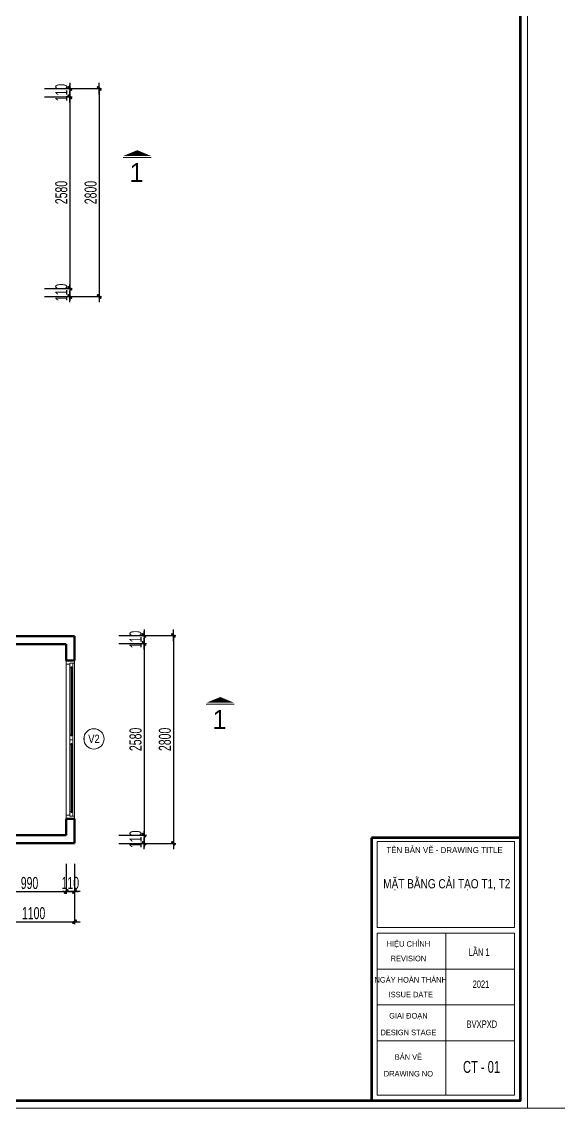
# Model space of a CAD drawing. Header units: millimetres. Extents: x 596422 to 1674380, y -367470 to 58862.
# Drawn here: x 675385 to 682627, y -32063 to -17431 of the extents above; entities that cross this region are included whole.
import ezdxf
from ezdxf.enums import TextEntityAlignment as Align

# ---------------------------------------------------------------- set-up
doc = ezdxf.new("R2010")
doc.units = ezdxf.units.MM
doc.header["$LTSCALE"] = 600
doc.header["$MEASUREMENT"] = 0
doc.linetypes.add('ACAD_ISO07W100', pattern=[3, 0, -3])
doc.layers.get('0').update_dxf_attribs({"lineweight": 0})
doc.layers.get('Defpoints').update_dxf_attribs({"lineweight": 0})
for name, color, linetype, lineweight in [('0.15_Cua', 144, 'Continuous', 15), ('A-WIPEOUT', 254, 'ACAD_ISO07W100', 0), ('cat1', 30, 'Continuous', 50), ('EG Dim', 8, 'Continuous', 18), ('LC Khac', 4, 'Continuous', 9), ('LC Net manh', 9, 'Continuous', 5), ('text', 1, 'Continuous', 20)]:
    doc.layers.add(name, color=color, linetype=linetype, lineweight=lineweight)
doc.layers.add('Khungten_LCDI', color=7, linetype='Continuous')
doc.layers.add('Kichthuoc', color=9, linetype='Continuous')
doc.styles.add('General text 2', font='arial.ttf')
doc.styles.add('HOATBIF', font='hoatbif.shx', dxfattribs={"width": 0.65})
doc.styles.add('Khungten', font='VHAVAN.TTF', dxfattribs={"width": 0.9, "height": 5000})
doc.styles.add('LC 1', font='VHAVANB.TTF')
doc.styles.add('Title', font='VHAVAN.TTF', dxfattribs={"width": 0.8})
doc.dimstyles.new('1-100', dxfattribs={"dimscale": 300, "dimtxt": 1.2, "dimasz": 0.25, "dimexe": 0.5, "dimexo": 0, "dimgap": 0.3, "dimtad": 1, "dimdec": 0, "dimzin": 0, "dimdsep": 46, "dimtxsty": 'HOATBIF', "dimblk1": 'DOT', "dimblk2": 'DOT', "dimsah": 1, "dimcen": -1, "dimdle": 1, "dimclrd": 256, "dimclre": 256, "dimclrt": 4, "dimadec": 3, "dimazin": 2, "dimtfac": 0.333333, "dimtdec": 0, "dimtix": 1, "dimtmove": 2, "dimatfit": 3, "dimldrblk": 'DOT', "dimfxl": 1, "dimtvp": 0.833333, "dimtolj": 1, "dimtzin": 0, "dimarcsym": 0})

# ---------------------------------------------------------------- blocks, each defined once
blk = doc.blocks.new('DOT')
at = {"layer": 'Kichthuoc'}
blk.add_line((-3, 0), (3, 0), dxfattribs=at)
at = {"layer": 'Kichthuoc', "color": 4}
blk.add_line((-1, -1), (1, 1), dxfattribs=at)
blk.add_lwpolyline([(0.5, 1), (-1, -0.5), (-0.5, -1), (1, 0.5)], close=True, dxfattribs=at)
blk = doc.blocks.new('*D52')
at = {"layer": 'Defpoints', "color": 0, "transparency": 16777216}
for p in [(675693, -18441), (675693, -21021), (676033, -21021)]:
    blk.add_point(p, dxfattribs=at)
at = {"layer": 'EG Dim', "lineweight": -2, "transparency": 16777216}
for p, q in [((675693, -18441), (676066, -18441)), ((676033, -18467), (676033, -20995)), ((675693, -21021), (676066, -21021))]:
    blk.add_line(p, q, dxfattribs=at)
at = {"layer": 'EG Dim', "lineweight": -2, "transparency": 16777216, "xscale": 26, "yscale": 26, "zscale": 26}
for p, rotation in [((676033, -18441), 90), ((676033, -21021), 270)]:
    blk.add_blockref('DOT', p, dxfattribs=dict(at, rotation=rotation))
at = {"layer": 'EG Dim', "color": 4, "transparency": 16777216, "insert": (675919, -19731), "char_height": 162.5, "attachment_point": 5, "rotation": 90, "style": 'HOATBIF'}
blk.add_mtext('\\A1;2580', dxfattribs=at)
blk = doc.blocks.new('_Dot')
at = {"color": 0, "linetype": 'ByBlock', "lineweight": -2}
blk.add_line((-0.5, 0), (-1, 0), dxfattribs=at)
at = {"color": 0, "linetype": 'ByBlock', "const_width": 0.5}
blk.add_lwpolyline([(-0.25, 0, 1), (0.25, 0, 1)], format="xyb", close=True, dxfattribs=at)
blk = doc.blocks.new('*D53')
at = {"layer": 'Defpoints', "color": 0, "transparency": 16777216}
for p in [(675693, -21021), (675693, -21131), (676033, -21131)]:
    blk.add_point(p, dxfattribs=at)
at = {"layer": 'EG Dim', "lineweight": -2, "transparency": 16777216}
for p, q in [((675693, -21021), (676066, -21021)), ((676033, -20995), (676033, -20969)), ((676033, -21021), (676033, -21131)), ((675693, -21131), (676066, -21131)), ((676033, -21157), (676033, -21183))]:
    blk.add_line(p, q, dxfattribs=at)
at = {"layer": 'EG Dim', "lineweight": -2, "transparency": 16777216, "xscale": 26, "yscale": 26, "zscale": 26}
for p, rotation in [((676033, -21021), 270), ((676033, -21131), 90)]:
    blk.add_blockref('DOT', p, dxfattribs=dict(at, rotation=rotation))
at = {"layer": 'EG Dim', "color": 4, "transparency": 16777216, "insert": (675919, -21076), "char_height": 162.5, "attachment_point": 5, "rotation": 90, "style": 'HOATBIF'}
blk.add_mtext('\\A1;110', dxfattribs=at)
blk = doc.blocks.new('*D54')
at = {"layer": 'Defpoints', "color": 0, "transparency": 16777216}
for p in [(675693, -18331), (675693, -18441), (676033, -18441)]:
    blk.add_point(p, dxfattribs=at)
at = {"layer": 'EG Dim', "lineweight": -2, "transparency": 16777216}
for p, q in [((676033, -18305), (676033, -18279)), ((675693, -18331), (676066, -18331)), ((676033, -18331), (676033, -18441)), ((675693, -18441), (676066, -18441)), ((676033, -18467), (676033, -18493))]:
    blk.add_line(p, q, dxfattribs=at)
at = {"layer": 'EG Dim', "lineweight": -2, "transparency": 16777216, "xscale": 26, "yscale": 26, "zscale": 26}
for p, rotation in [((676033, -18331), 270), ((676033, -18441), 90)]:
    blk.add_blockref('DOT', p, dxfattribs=dict(at, rotation=rotation))
at = {"layer": 'EG Dim', "color": 4, "transparency": 16777216, "insert": (675919, -18386), "char_height": 162.5, "attachment_point": 5, "rotation": 90, "style": 'HOATBIF'}
blk.add_mtext('\\A1;110', dxfattribs=at)
blk = doc.blocks.new('*D55')
at = {"layer": 'Defpoints', "color": 0, "transparency": 16777216}
for p in [(675693, -18331), (675693, -21131), (676428, -21131)]:
    blk.add_point(p, dxfattribs=at)
at = {"layer": 'EG Dim', "lineweight": -2, "transparency": 16777216}
for p, q in [((675693, -18331), (676460, -18331)), ((676428, -18357), (676428, -21105)), ((675693, -21131), (676460, -21131))]:
    blk.add_line(p, q, dxfattribs=at)
at = {"layer": 'EG Dim', "lineweight": -2, "transparency": 16777216, "xscale": 26, "yscale": 26, "zscale": 26}
for p, rotation in [((676428, -18331), 90), ((676428, -21131), 270)]:
    blk.add_blockref('DOT', p, dxfattribs=dict(at, rotation=rotation))
at = {"layer": 'EG Dim', "color": 4, "transparency": 16777216, "insert": (676314, -19731), "char_height": 162.5, "attachment_point": 5, "rotation": 90, "style": 'HOATBIF'}
blk.add_mtext('\\A1;2800', dxfattribs=at)
blk = doc.blocks.new('LCDI-new')
at = {"layer": 'Defpoints', "lineweight": 0}
blk.add_lwpolyline([(-1626044.71, 488105.01), (-1626044.71, 488402.01), (-1625624.71, 488402.01), (-1625624.71, 488105.01)], close=True, dxfattribs=at)
at = {"layer": 'Khungten_LCDI', "color": 5, "lineweight": 25}
blk.add_line((-1625626.71, 488107.01), (-1625626.71, 488400.01), dxfattribs=at)
at = {"layer": 'Khungten_LCDI', "color": 5, "lineweight": 60}
for p, q in [((-1625666.71, 488177.85), (-1625666.71, 488107.01)), ((-1625626.71, 488177.85), (-1625666.71, 488177.85))]:
    blk.add_line(p, q, dxfattribs=at)
at = {"layer": 'Khungten_LCDI', "color": 9, "lineweight": 15}
for p, q in [((-1625646.71, 488152.18), (-1625646.71, 488108.51)), ((-1625628.21, 488142.51), (-1625665.21, 488142.51)), ((-1625628.21, 488132.84), (-1625665.21, 488132.84)), ((-1625628.21, 488123.18), (-1625665.21, 488123.18))]:
    blk.add_line(p, q, dxfattribs=at)
at = {"layer": 'Khungten_LCDI', "color": 5, "lineweight": 60}
blk.add_lwpolyline([(-1626032.71, 488107.01), (-1626032.71, 488400.01), (-1625626.71, 488400.01), (-1625626.71, 488107.01)], close=True, dxfattribs=at)
at = {"layer": 'Khungten_LCDI', "color": 9, "lineweight": 15}
for points in [[(-1625665.21, 488153.68), (-1625628.21, 488153.68), (-1625628.21, 488176.84), (-1625665.21, 488176.84)], [(-1625665.21, 488108.51), (-1625628.21, 488108.51), (-1625628.21, 488152.18), (-1625665.21, 488152.18)]]:
    blk.add_lwpolyline(points, close=True, dxfattribs=at)
at = {"color": 7, "style": 'Khungten'}
blk.add_text('tªn b¶n vÏ - drawing title', height=1.6, dxfattribs=at).set_placement((-1625647.05, 488173.74), align=Align.CENTER)
at = {"color": 7}
for s, height, style, width, p in [('hiÖu chØnh', 1.5, 'Khungten', 0.8, (-1625656.79, 488148.52)), ('revision', 1.5, 'Khungten', 0.8, (-1625656.79, 488144.6)), ('ngµy hoµn thµnh', 1.5, 'Khungten', 0.8, (-1625656.17, 488138.85)), ('issue date', 1.5, 'Khungten', 0.8, (-1625656.17, 488134.89)), ('giai ®o¹n', 1.5, 'Khungten', 0.8, (-1625656.79, 488129.18)), ('BVxpxd', 2, 'Title', 0.7, (-1625637, 488126.67)), ('design stage', 1.5, 'Khungten', 0.8, (-1625656.79, 488124.68)), ('b¶n vÏ', 1.5, 'Khungten', 0.8, (-1625656.79, 488118.07)), ('drawing nO', 1.5, 'Khungten', 0.8, (-1625656.79, 488113.57))]:
    blk.add_text(s, height=height, dxfattribs=dict(at, style=style, width=width)).set_placement(p, align=Align.CENTER)
at = {"color": 2, "style": 'Title', "width": 1.824646}
for tag, p, p2 in [('TENBANVE1', (-1625663.58, 488164.65), (-1625629.32, 488164.65)), ('TENBANVE2', (-1625663.58, 488157.89), (-1625629.32, 488157.89))]:
    blk.add_attdef(tag, text='', height=2.5, dxfattribs=at).set_placement(p, p2, align=Align.FIT)
at = {"color": 7, "style": 'Khungten', "width": 0.8}
for tag, p in [('REVISION', (-1625637.72, 488146.05)), ('NGAYHT', (-1625637.25, 488137.42))]:
    blk.add_attdef(tag, text='', height=2, dxfattribs=at).set_placement(p, align=Align.CENTER)
at = {"color": 2, "style": 'Title', "width": 0.7}
blk.add_attdef('SOBANVE', text='', height=2.5, dxfattribs=at).set_placement((-1625637.09, 488114.55), align=Align.CENTER)
blk = doc.blocks.new('*D87')
at = {"layer": 'Defpoints', "color": 0, "transparency": 16777216}
for p in [(675985, -28771), (676095, -28771), (676095, -29143)]:
    blk.add_point(p, dxfattribs=at)
at = {"layer": 'EG Dim', "lineweight": -2, "transparency": 16777216}
for p, q in [((675985, -28771), (675985, -29176)), ((676095, -28771), (676095, -29176)), ((675959, -29143), (675933, -29143)), ((675985, -29143), (676095, -29143)), ((676121, -29143), (676147, -29143))]:
    blk.add_line(p, q, dxfattribs=at)
at = {"layer": 'EG Dim', "lineweight": -2, "transparency": 16777216, "xscale": 26, "yscale": 26, "zscale": 26}
blk.add_blockref('DOT', (675985, -29143), dxfattribs=at)
at = {"layer": 'EG Dim', "lineweight": -2, "transparency": 16777216, "xscale": 26, "yscale": 26, "zscale": 26, "rotation": 180}
blk.add_blockref('DOT', (676095, -29143), dxfattribs=at)
at = {"layer": 'EG Dim', "color": 4, "transparency": 16777216, "insert": (676040, -29029), "char_height": 162.5, "attachment_point": 5, "style": 'HOATBIF'}
blk.add_mtext('\\A1;110', dxfattribs=at)
blk = doc.blocks.new('*D88')
at = {"layer": 'Defpoints', "color": 0, "transparency": 16777216}
for p in [(676693, -25805), (676693, -28385), (677033, -28385)]:
    blk.add_point(p, dxfattribs=at)
at = {"layer": 'EG Dim', "lineweight": -2, "transparency": 16777216}
for p, q in [((676693, -25805), (677066, -25805)), ((677033, -25831), (677033, -28359)), ((676693, -28385), (677066, -28385))]:
    blk.add_line(p, q, dxfattribs=at)
at = {"layer": 'EG Dim', "lineweight": -2, "transparency": 16777216, "xscale": 26, "yscale": 26, "zscale": 26}
for p, rotation in [((677033, -25805), 90), ((677033, -28385), 270)]:
    blk.add_blockref('DOT', p, dxfattribs=dict(at, rotation=rotation))
at = {"layer": 'EG Dim', "color": 4, "transparency": 16777216, "insert": (676919, -27095), "char_height": 162.5, "attachment_point": 5, "rotation": 90, "style": 'HOATBIF'}
blk.add_mtext('\\A1;2580', dxfattribs=at)
blk = doc.blocks.new('*D89')
at = {"layer": 'Defpoints', "color": 0, "transparency": 16777216}
for p in [(676693, -28385), (676693, -28495), (677033, -28495)]:
    blk.add_point(p, dxfattribs=at)
at = {"layer": 'EG Dim', "lineweight": -2, "transparency": 16777216}
for p, q in [((676693, -28385), (677066, -28385)), ((677033, -28359), (677033, -28333)), ((677033, -28385), (677033, -28495)), ((676693, -28495), (677066, -28495)), ((677033, -28521), (677033, -28547))]:
    blk.add_line(p, q, dxfattribs=at)
at = {"layer": 'EG Dim', "lineweight": -2, "transparency": 16777216, "xscale": 26, "yscale": 26, "zscale": 26}
for p, rotation in [((677033, -28385), 270), ((677033, -28495), 90)]:
    blk.add_blockref('DOT', p, dxfattribs=dict(at, rotation=rotation))
at = {"layer": 'EG Dim', "color": 4, "transparency": 16777216, "insert": (676919, -28440), "char_height": 162.5, "attachment_point": 5, "rotation": 90, "style": 'HOATBIF'}
blk.add_mtext('\\A1;110', dxfattribs=at)
blk = doc.blocks.new('*D90')
at = {"layer": 'Defpoints', "color": 0, "transparency": 16777216}
for p in [(676693, -25695), (676693, -25805), (677033, -25805)]:
    blk.add_point(p, dxfattribs=at)
at = {"layer": 'EG Dim', "lineweight": -2, "transparency": 16777216}
for p, q in [((676693, -25695), (677066, -25695)), ((677033, -25669), (677033, -25643)), ((677033, -25695), (677033, -25805)), ((676693, -25805), (677066, -25805)), ((677033, -25831), (677033, -25857))]:
    blk.add_line(p, q, dxfattribs=at)
at = {"layer": 'EG Dim', "lineweight": -2, "transparency": 16777216, "xscale": 26, "yscale": 26, "zscale": 26}
for p, rotation in [((677033, -25695), 270), ((677033, -25805), 90)]:
    blk.add_blockref('DOT', p, dxfattribs=dict(at, rotation=rotation))
at = {"layer": 'EG Dim', "color": 4, "transparency": 16777216, "insert": (676919, -25750), "char_height": 162.5, "attachment_point": 5, "rotation": 90, "style": 'HOATBIF'}
blk.add_mtext('\\A1;110', dxfattribs=at)
blk = doc.blocks.new('*D91')
at = {"layer": 'Defpoints', "color": 0, "transparency": 16777216}
for p in [(676693, -25695), (676693, -28495), (677428, -28495)]:
    blk.add_point(p, dxfattribs=at)
at = {"layer": 'EG Dim', "lineweight": -2, "transparency": 16777216}
for p, q in [((676693, -25695), (677460, -25695)), ((677428, -25721), (677428, -28469)), ((676693, -28495), (677460, -28495))]:
    blk.add_line(p, q, dxfattribs=at)
at = {"layer": 'EG Dim', "lineweight": -2, "transparency": 16777216, "xscale": 26, "yscale": 26, "zscale": 26}
for p, rotation in [((677428, -25695), 90), ((677428, -28495), 270)]:
    blk.add_blockref('DOT', p, dxfattribs=dict(at, rotation=rotation))
at = {"layer": 'EG Dim', "color": 4, "transparency": 16777216, "insert": (677314, -27095), "char_height": 162.5, "attachment_point": 5, "rotation": 90, "style": 'HOATBIF'}
blk.add_mtext('\\A1;2800', dxfattribs=at)
blk = doc.blocks.new('*D93')
at = {"layer": 'Defpoints', "color": 0, "transparency": 16777216}
for p in [(674995, -28772), (675985, -28771), (675985, -29143)]:
    blk.add_point(p, dxfattribs=at)
at = {"layer": 'EG Dim', "lineweight": -2, "transparency": 16777216}
for p, q in [((674995, -28772), (674995, -29176)), ((675985, -28771), (675985, -29176)), ((675021, -29143), (675959, -29143))]:
    blk.add_line(p, q, dxfattribs=at)
at = {"layer": 'EG Dim', "lineweight": -2, "transparency": 16777216, "xscale": 26, "yscale": 26, "zscale": 26, "rotation": 180}
blk.add_blockref('DOT', (674995, -29143), dxfattribs=at)
at = {"layer": 'EG Dim', "lineweight": -2, "transparency": 16777216, "xscale": 26, "yscale": 26, "zscale": 26}
blk.add_blockref('DOT', (675985, -29143), dxfattribs=at)
at = {"layer": 'EG Dim', "color": 4, "transparency": 16777216, "insert": (675490, -29030), "char_height": 162.5, "attachment_point": 5, "style": 'HOATBIF'}
blk.add_mtext('\\A1;990', dxfattribs=at)
blk = doc.blocks.new('*U10')
at = {"layer": 'A-WIPEOUT'}
blk.add_lwpolyline([(0, 4.25), (-2.5, 3.44), (-4.04, 1.31), (-4.04, -1.31), (-2.5, -3.44), (0, -4.25), (2.5, -3.44), (4.04, -1.31), (4.04, 1.31), (2.5, 3.44)], close=True, dxfattribs=at)
blk.add_wipeout([(0, 4.25), (-2.5, 3.44), (-4.04, 1.31), (-4.04, -1.31), (-2.5, -3.44), (0, -4.25), (2.5, -3.44), (4.04, -1.31), (4.04, 1.31), (2.5, 3.44)]).dxf.layer = 'A-WIPEOUT'
blk.add_circle((0, 0), 4.25)
at = {"layer": 'text', "style": 'General text 2', "width": 0.8, "flags": 8}
blk.add_attdef('SYMBOL', text='', height=3.5, dxfattribs=at).set_placement((0, 0), align=Align.MIDDLE_CENTER)
blk = doc.blocks.new('*U103')
for p, q in [((35, 0), (2095, 0)), ((50, -110), (2080, -110)), ((1125, -20), (2035, -20)), ((1125, -60), (2035, -60))]:
    blk.add_line(p, q)
at = {"color": 8, "lineweight": 5}
for p, q in [((95, -20), (1005, -20)), ((95, -35), (1005, -35)), ((95, -45), (1005, -45)), ((95, -60), (1005, -60)), ((1125, -20), (2035, -20)), ((1125, -35), (2035, -35)), ((1125, -45), (2035, -45)), ((1125, -60), (2035, -60))]:
    blk.add_line(p, q, dxfattribs=at)
for points in [[(0, 0), (35, 0), (35, -60), (50, -60), (50, -110), (0, -110), (0, 0)], [(2130, 0), (2095, 0), (2095, -60), (2080, -60), (2080, -110), (2130, -110), (2130, 0)], [(1125, -45), (1125, -60), (1065, -60), (1065, -20), (1125, -20), (1125, -35), (1115, -35), (1115, -45), (1125, -45)], [(2035, -45), (2035, -60), (2095, -60), (2095, -20), (2035, -20), (2035, -35), (2045, -35), (2045, -45), (2035, -45)]]:
    blk.add_lwpolyline(points)
for points in [[(35, -20), (95, -20), (95, -35), (85, -35), (85, -45), (95, -45), (95, -60), (35, -60)], [(1065, -20), (1005, -20), (1005, -35), (1015, -35), (1015, -45), (1005, -45), (1005, -60), (1065, -60)]]:
    blk.add_lwpolyline(points, close=True)
for points in [[(95, -29, -0.312187), (102, -35, -0.312187)], [(95, -51, 0.312187), (102, -45, 0.312187)], [(1005, -29, 0.312187), (998, -35, 0.312187)], [(1005, -51, -0.312187), (998, -45, -0.312187)]]:
    blk.add_lwpolyline(points, format="xyb", dxfattribs=at)
for centre, start, end in [((1124, -37), 14.2151, 83.5658), ((1124, -43), 276.4342, 345.7849), ((2036, -37), 96.4342, 165.7849), ((2036, -43), 194.2151, 263.5658)]:
    blk.add_arc(centre, 8.25, start, end, dxfattribs=at)
blk = doc.blocks.new('*D105')
at = {"layer": 'Defpoints', "color": 0, "transparency": 16777216}
for p in [(674995, -28772), (676095, -28771), (676095, -29550)]:
    blk.add_point(p, dxfattribs=at)
at = {"layer": 'EG Dim', "lineweight": -2, "transparency": 16777216}
for p, q in [((674995, -28772), (674995, -29583)), ((676095, -28771), (676095, -29583)), ((675021, -29550), (676069, -29550))]:
    blk.add_line(p, q, dxfattribs=at)
at = {"layer": 'EG Dim', "lineweight": -2, "transparency": 16777216, "xscale": 26, "yscale": 26, "zscale": 26, "rotation": 180}
blk.add_blockref('DOT', (674995, -29550), dxfattribs=at)
at = {"layer": 'EG Dim', "lineweight": -2, "transparency": 16777216, "xscale": 26, "yscale": 26, "zscale": 26}
blk.add_blockref('DOT', (676095, -29550), dxfattribs=at)
at = {"layer": 'EG Dim', "color": 4, "transparency": 16777216, "insert": (675545, -29436), "char_height": 162.5, "attachment_point": 5, "style": 'HOATBIF'}
blk.add_mtext('\\A1;1100', dxfattribs=at)

msp = doc.modelspace()

# ---------------------------------------------------------------- linework, layer by layer
at = {"layer": 'cat1'}
for p, q in [((670894.7, -25704.4), (676094.7, -25704)), ((676094.7, -26034), (676094.7, -25704)), ((670894.7, -25814.4), (675984.7, -25814)), ((675984.7, -26034), (675984.7, -25814)), ((675984.7, -26034), (676094.7, -26034)), ((675984.7, -28164), (676094.7, -28164)), ((675984.9, -28164), (675984.9, -28384)), ((676094.9, -28164), (676094.9, -28494)), ((670894.9, -28384.4), (675984.9, -28384)), ((670894.9, -28494.4), (676094.9, -28494))]:
    msp.add_line(p, q, dxfattribs=at)
at = {"layer": 'LC Khac', "color": 1, "ltscale": 2}
for p, q in [((677130.8, -19258.6), (676752.1, -19258.6)), ((678249, -26622.7), (677870.3, -26622.7))]:
    msp.add_line(p, q, dxfattribs=at)
for points in [[(676941.4, -19160.6, 0, 367.7, 0), (676941.4, -19236.6, 214.5, 214.5, 0)], [(678059.6, -26524.7, 0, 367.7, 0), (678059.6, -26600.7, 214.5, 214.5, 0)]]:
    msp.add_lwpolyline(points, format="xyseb", dxfattribs=at)

# ---------------------------------------------------------------- block references
at = {"layer": '0.15_Cua', "rotation": 270}
msp.add_blockref('*U103', (676094.7, -26034), dxfattribs=at)
at = {"layer": 'Kichthuoc'}
ref = msp.add_blockref('LCDI-new', (81963434.1, -24437313), dxfattribs=dict(at, xscale=50.00000000005321, yscale=50.00000000005321, zscale=50.00000000005321))
ref.add_attrib('TENBANVE', 'mÆt b»ng c¶i t¹o t1, t2', dxfattribs={"layer": '0', "color": 4, "height": 125, "style": 'Title', "width": 0.813475}).set_placement((680255, -29101.5), (681968.2, -29101.5), align=Align.FIT)
ref.add_attrib('SOBANVE', 'ct - 01', dxfattribs={"layer": '0', "color": 4, "height": 160, "style": 'Title', "width": 0.7}).set_placement((681579.6, -31585.6), align=Align.CENTER)
ref.add_attrib('TYLE', 'lÇn 1', dxfattribs={"layer": '0', "color": 4, "height": 100, "style": 'Khungten', "width": 0.6}).set_placement((681548, -30010.7), align=Align.CENTER)
ref.add_attrib('NGAYHT', '2021', dxfattribs={"layer": '0', "color": 4, "height": 100, "style": 'Khungten', "width": 0.6}).set_placement((681571.7, -30442.2), align=Align.CENTER)
at = {"layer": 'Kichthuoc', "xscale": 50.00000000005321, "yscale": 50.00000000005321, "zscale": 50.00000000005321}
msp.add_blockref('LCDI-new', (81984434.1, -24437313), dxfattribs=at)

# ---------------------------------------------------------------- texts
at = {"ltscale": 2, "style": 'LC 1'}
for p in [(676932.2, -19461.8), (678050.4, -26825.9)]:
    msp.add_attdef('1', text='A', height=257.4, dxfattribs=at).set_placement(p, align=Align.MIDDLE_CENTER)

# ---------------------------------------------------------------- dimensions: what is measured, and where the dimension line sits
at = {"layer": 'EG Dim'}
for base, p1, p2, picture, middle in [((676033.1, -18440.7), (675693.2, -18330.7), (675693.2, -18440.7), '*D54', (675919.3, -18385.7)), ((676427.7, -21130.8), (675693.2, -18330.7), (675693.2, -21130.8), '*D55', (676313.9, -19730.7)), ((676033.1, -21020.7), (675693.2, -18440.7), (675693.2, -21020.7), '*D52', (675919.3, -19730.7)), ((676033.1, -21130.8), (675693.2, -21020.7), (675693.2, -21130.8), '*D53', (675919.3, -21075.8)), ((677033.1, -25804.8), (676693.2, -25694.7), (676693.2, -25804.8), '*D90', (676919.3, -25749.7)), ((677427.7, -28494.8), (676693.2, -25694.7), (676693.2, -28494.8), '*D91', (677313.9, -27094.8)), ((677033.1, -28384.8), (676693.2, -25804.8), (676693.2, -28384.8), '*D88', (676919.3, -27094.8)), ((677033.1, -28494.8), (676693.2, -28384.8), (676693.2, -28494.8), '*D89', (676919.3, -28439.8))]:
    dim = msp.add_linear_dim(base=base, p1=p1, p2=p2, angle=90, dimstyle='1-100', override={"dimscale": 65, "dimtxt": 2.5, "dimasz": 0.4, "dimgap": 0.5}, dxfattribs=at)
    dim.commit()
    dim.dimension.update_dxf_attribs({"geometry": picture, "text_midpoint": middle})
for base, p1, p2, picture, middle in [((675984.9, -29143.5), (674995, -28771.8), (675984.9, -28771.4), '*D93', (675490, -29029.7)), ((676094.9, -29550.2), (674995, -28771.8), (676094.9, -28771.4), '*D105', (675545, -29436.4)), ((676094.9, -29143.1), (675984.9, -28771.4), (676094.9, -28771.4), '*D87', (676039.9, -29029.3))]:
    dim = msp.add_linear_dim(base=base, p1=p1, p2=p2, dimstyle='1-100', override={"dimscale": 65, "dimtxt": 2.5, "dimasz": 0.4, "dimgap": 0.5}, dxfattribs=at)
    dim.commit()
    dim.dimension.update_dxf_attribs({"geometry": picture, "text_midpoint": middle})

# ---------------------------------------------------------------- next in the draw order: block references
at = {"layer": 'LC Net manh'}
ref = msp.add_blockref('*U10', (676358, -27087.9), dxfattribs=dict(at, xscale=32.15220827406386, yscale=32.15220827406386, zscale=32.15220827406386))
ref.add_attrib('SYMBOL', 'V2', dxfattribs={"layer": 'text', "height": 112.53, "style": 'General text 2', "width": 0.8}).set_placement((676358, -27087.9), align=Align.MIDDLE_CENTER)

doc.saveas('drawing.dxf')
